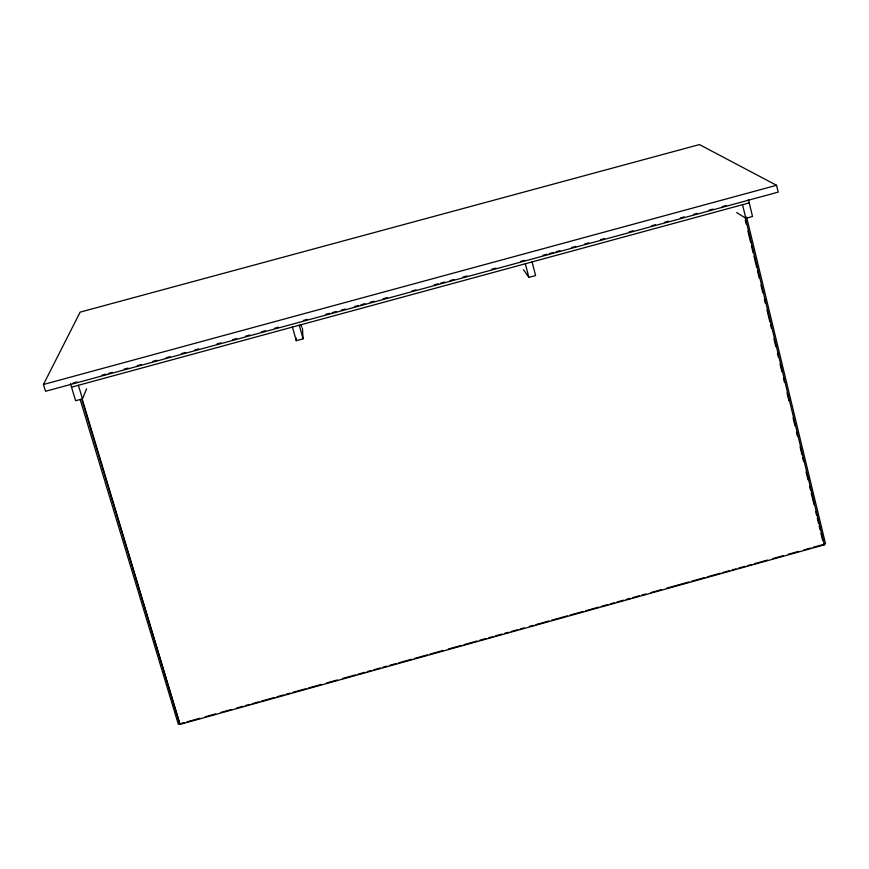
<?xml version="1.0" encoding="UTF-8"?>
<svg xmlns="http://www.w3.org/2000/svg" width="869" height="869" viewBox="0 0 869 869"><rect width="100%" height="100%" fill="white"/><g stroke="black" fill="none" stroke-linecap="round" stroke-linejoin="round"><path stroke-width="1.3" d="M70.487 383.75L75.625 400.728L82.479 398.871L86.596 388.823M745.2 217.348L824.344 544.82L179.981 724.42L82.577 400.283M43.45 384.489L80.144 312.123L699.426 144.58L776.549 185.293L778.179 192.125L45.525 391.3L43.45 384.489L776.549 185.293M184.217 722.639L178.341 724.268L80.176 399.534M186.835 721.9L199.913 718.261M205.138 716.806L215.599 713.884M220.835 712.428L231.295 709.517M236.52 708.061L243.059 706.236M245.677 705.509L249.599 704.411M252.216 703.684L258.756 701.859M261.373 701.131L274.441 697.492M277.059 696.753L283.598 694.939M286.216 694.212L290.137 693.114M292.755 692.387L305.823 688.737M308.441 688.009L321.519 684.37M326.744 682.915L337.205 679.992M342.44 678.537L355.519 674.887M358.137 674.159L364.665 672.345M367.283 671.607L371.204 670.52M373.822 669.793L380.361 667.968M382.979 667.24L386.901 666.143M389.518 665.415L396.058 663.59M398.665 662.862L411.743 659.223M414.361 658.496L427.439 654.846M430.046 654.118L443.125 650.468M448.361 649.013L461.428 645.374M464.046 644.646L477.124 640.996M479.742 640.268L486.282 638.443M488.889 637.716L492.821 636.629M495.428 635.891L501.967 634.077M504.585 633.349L508.506 632.252M511.124 631.524L517.663 629.699M520.281 628.971L524.203 627.874M529.427 626.419L533.349 625.322M535.967 624.594L549.045 620.955M551.663 620.227L567.348 615.849M569.966 615.122L583.045 611.483M585.652 610.744L598.73 607.105M601.348 606.377L607.887 604.552M610.505 603.825L614.426 602.728M617.044 602L623.573 600.175M626.191 599.447L630.112 598.361M632.73 597.633L639.269 595.808M641.887 595.08L645.808 593.983M651.033 592.528L661.494 589.606M666.729 588.15L688.954 581.958M691.572 581.231L704.65 577.581M707.268 576.853L720.347 573.214M722.954 572.486L729.493 570.661M732.111 569.934L736.032 568.837M738.65 568.109L745.189 566.284M747.796 565.556L751.728 564.459M754.335 563.731L767.414 560.092M772.65 558.637L783.11 555.715M788.335 554.259L798.796 551.348M804.031 549.881L810.571 548.067M813.178 547.34L825.55 543.885L746.59 217.054M73.105 383.033L77.026 381.969M101.89 375.212L105.822 374.148M108.44 373.431L112.362 372.366M124.137 369.162L128.069 368.098M137.226 365.61L141.158 364.535M152.933 361.341L156.865 360.266M166.022 357.778L169.944 356.714M181.73 353.509L185.651 352.445M194.808 349.957L198.74 348.882M217.065 343.907L220.987 342.842M232.762 339.638L236.694 338.573M245.851 336.075L249.783 335.01M261.558 331.806L265.49 330.741M274.647 328.254L278.569 327.189M303.433 320.422L307.365 319.357M325.69 314.372L329.612 313.307M332.23 312.601L336.162 311.526M341.387 310.103L345.319 309.038M354.476 306.551L358.408 305.486M361.026 304.769L364.947 303.705M370.183 302.282L374.104 301.217M383.272 298.719L387.194 297.654M412.058 290.898L415.99 289.833M434.315 284.847L438.237 283.783M440.855 283.066L444.787 282.001M450.012 280.578L453.944 279.514M463.101 277.026L467.033 275.951M491.897 269.194L495.819 268.13M520.683 261.373L524.615 260.298M542.94 255.323L546.862 254.259M549.48 253.542L553.401 252.477M556.019 251.76L559.951 250.696M571.726 247.491L575.658 246.427M584.815 243.939L588.737 242.875M600.522 239.67L604.444 238.606M629.308 231.838L633.24 230.774M651.565 225.799L655.487 224.723M664.644 222.236L668.576 221.171M680.351 217.967L684.283 216.902M693.44 214.415L697.362 213.339M709.147 210.135L713.069 209.071M722.237 206.583L726.158 205.518M71.508 387.15L749.23 202.879M292.429 327.081L296.275 340.681L303.075 338.823L302.423 328.08M523.453 269.705L528.873 277.374L535.608 275.538L532.067 261.927M736.695 212.547L745.83 218.325L752.511 216.5L748.405 199.468M823.638 544.418L824.344 544.82M78.373 385.282L82.479 398.871M81.675 399.077L179.981 724.42M300.924 324.517L301.619 327.026M299.24 325.234L303.075 338.823M525.321 263.763L528.873 277.374M742.539 204.693L745.83 218.325M745.254 220.183L746.221 224.18M747.894 231.089L750.686 242.625M751.392 245.558L753.227 253.129M753.934 256.073L756.736 267.663M757.431 270.552L759.289 278.21M760.929 285.021L762.841 292.907M764.372 299.262L765.383 303.433M766.979 310.005L769.804 321.704M770.477 324.485L771.422 328.428M773.931 338.801L775.876 346.84M777.44 353.303L778.418 357.365M780.014 363.937L781.915 371.834M783.49 378.341L784.468 382.36M786.999 392.842L788.922 400.772M793.049 417.87L794.972 425.81M796.547 432.338L797.514 436.357M800.045 446.818L801.957 454.704M802.608 457.431L803.575 461.396M806.084 471.802L808.029 479.84M809.582 486.271L810.538 490.225M811.179 492.853L814.09 504.878M815.676 511.472L816.632 515.426M817.273 518.054L818.544 523.334M819.185 525.962L820.14 529.927M820.901 533.066L822.682 540.464M296.155 337.976L296.275 340.681"/></g></svg>
